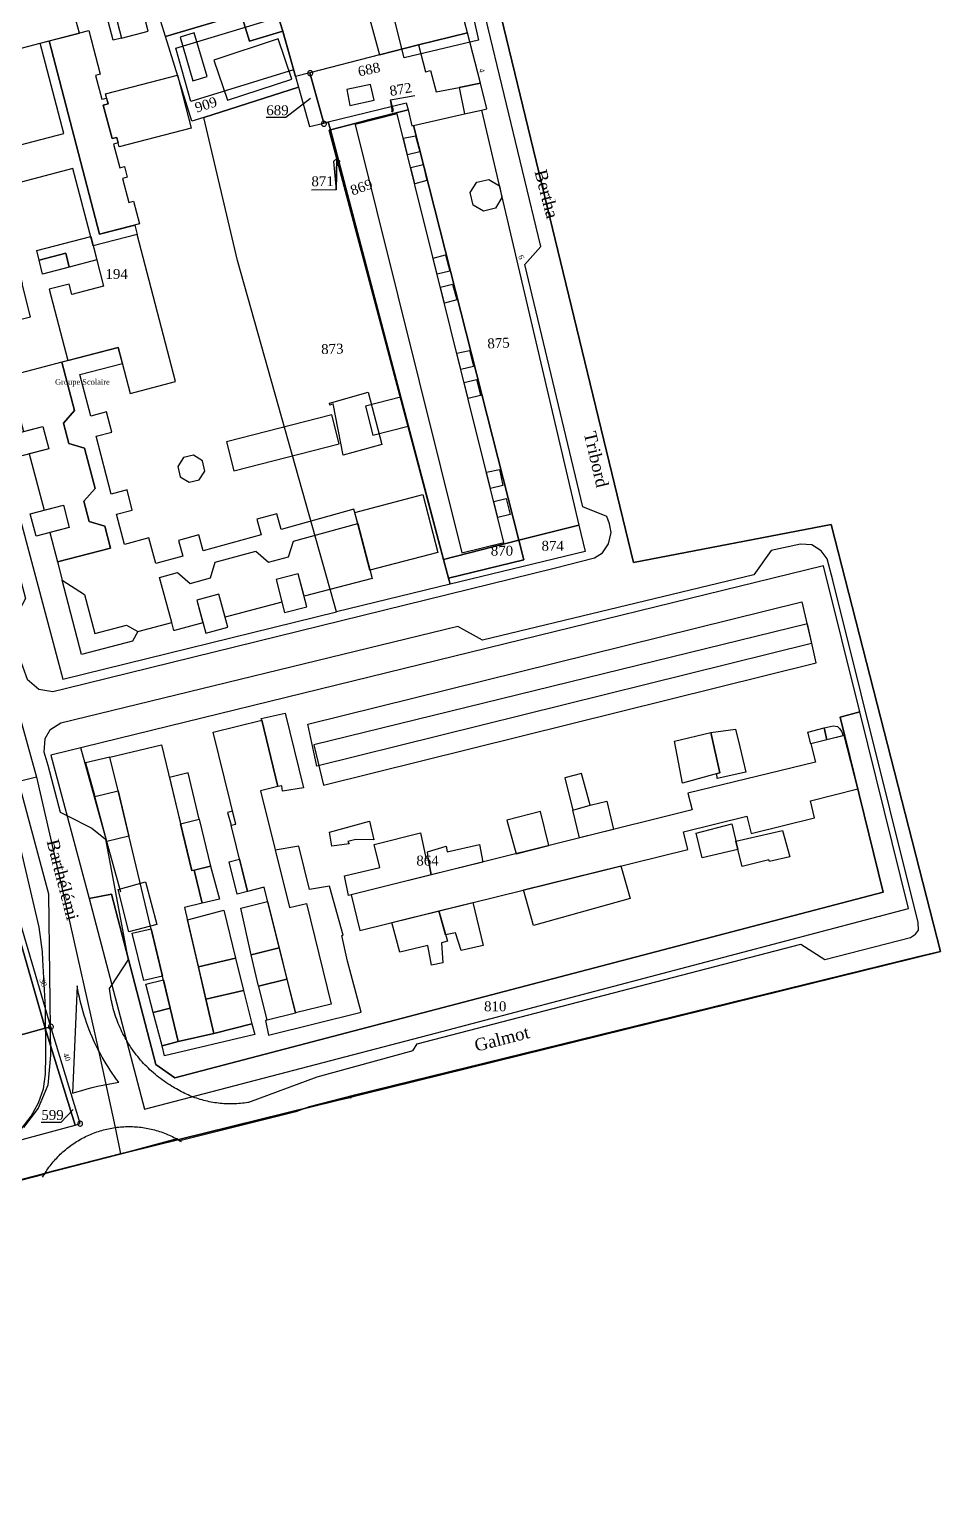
# Model space of a CAD drawing. Extents: x 351895 to 352714, y 545172 to 545744.
# Drawn here: x 352529.1 to 352713.6, y 545176.4 to 545475.4 of the extents above; entities that cross this region are included whole.
import ezdxf

# ---------------------------------------------------------------- set-up
doc = ezdxf.new("R2010")
doc.units = 0
doc.linetypes.add('CONTINU', pattern=[0])
doc.layers.get('0').update_dxf_attribs({"linetype": 'CONTINU'})
for name, color, linetype in [('1LIEUDIT', 7, 'CONTINU'), ('1PARCELLE', 7, 'CONTINU'), ('1SECTION', 7, 'CONTINU'), ('1SUBDSECT', 7, 'CONTINU'), ('1ZONCOMM', 7, 'CONTINU'), ('3BATIDUR', 7, 'CONTINU'), ('3BATILEGER', 7, 'CONTINU'), ('3BORNE', 7, 'CONTINU'), ('3CHEMIN', 7, 'CONTINU'), ('3ENSIMMO', 7, 'CONTINU'), ('3FLECHEPAR', 7, 'CONTINU'), ('3NUMVOIE', 7, 'CONTINU'), ('3PARCELLETEX', 7, 'CONTINU'), ('3TOPOLINE', 7, 'CONTINU'), ('3ZONCOMMTEX', 7, 'CONTINU')]:
    doc.layers.add(name, color=color, linetype=linetype)
doc.styles.get("Standard").update_dxf_attribs({"font": 'Times New Roman'})

# ---------------------------------------------------------------- blocks, each defined once
blk = doc.blocks.new('BORLIPRO')
blk.add_lwpolyline([(-0.07, 0.5), (-0.19, 0.47), (-0.31, 0.4), (-0.4, 0.31), (-0.47, 0.19), (-0.5, 0.07), (-0.5, -0.07), (-0.47, -0.19), (-0.4, -0.31), (-0.31, -0.4), (-0.19, -0.47), (-0.07, -0.5), (0.07, -0.5), (0.19, -0.47), (0.31, -0.4), (0.4, -0.31), (0.47, -0.19), (0.5, -0.07), (0.5, 0.07), (0.47, 0.19), (0.4, 0.31), (0.31, 0.4), (0.19, 0.47), (0.07, 0.5)], close=True)

msp = doc.modelspace()

# ---------------------------------------------------------------- linework, layer by layer
at = {"layer": '1LIEUDIT'}
msp.add_lwpolyline([(352167.6, 545176.45), (352271.47, 545200.33), (352277.59, 545178), (352369.05, 545201.61), (352548.9, 545248.03), (352713.57, 545288.68), (352691.41, 545375.12), (352651.37, 545367.44), (352560.02, 545744.2), (352557.07, 545743.31), (352431.25, 545709.25), (352422.55, 545706.55), (352293.29, 545671.55), (352285.77, 545669.4), (352171.76, 545638.49)], dxfattribs=at)
at = {"layer": '1PARCELLE'}
for points in [[(352592.2, 545498.82), (352595.76, 545485.57), (352596.74, 545481.95), (352599.93, 545470.31), (352607.83, 545472.34), (352617.8, 545474.75), (352615.36, 545483.99), (352614.23, 545488.3), (352614.11, 545488.74), (352612.27, 545495.71), (352610.15, 545503.75), (352601.61, 545501.4), (352598.81, 545500.64), (352592.2, 545498.82)], [(352580.34, 545475.1), (352577.42, 545484.37), (352574.71, 545494.75), (352586.75, 545498.31), (352586.99, 545497.49), (352592.2, 545498.82), (352595.76, 545485.57), (352596.74, 545481.95), (352599.93, 545470.31), (352585.84, 545466.65), (352582.94, 545465.9), (352580.34, 545475.1)], [(352580.34, 545475.1), (352573.61, 545473.06), (352571.96, 545478.54), (352570.62, 545482.97), (352567.69, 545492.68), (352574.71, 545494.75), (352577.42, 545484.37), (352580.34, 545475.1)], [(352556.58, 545473.99), (352552.18, 545488.13), (352554.3, 545488.76), (352567.69, 545492.68), (352570.62, 545482.97), (352571.96, 545478.54), (352556.58, 545473.99)], [(352552.18, 545488.13), (352533.4, 545482.61), (352512.36, 545476.42), (352511.98, 545476.31), (352509.77, 545475.66), (352502.23, 545473.44), (352514.74, 545422.69), (352535.8, 545343.83), (352591.25, 545357.44), (352571.17, 545428.6), (352564.35, 545457.6), (352561.92, 545456.83), (352556.58, 545473.99), (352552.18, 545488.13)], [(352571.96, 545478.54), (352573.61, 545473.06), (352580.34, 545475.1), (352582.94, 545465.9), (352583.54, 545463.72), (352564.35, 545457.6), (352561.92, 545456.83), (352556.58, 545473.99), (352571.96, 545478.54)], [(352588.66, 545456.47), (352589.58, 545456.7), (352605.38, 545460.55), (352605.73, 545459.14), (352606.52, 545455.93), (352606.85, 545456), (352617.16, 545458.35), (352620.58, 545459.11), (352621.7, 545459.36), (352620.37, 545464.55), (352617.8, 545474.75), (352607.83, 545472.34), (352599.93, 545470.31), (352585.84, 545466.65), (352588.66, 545456.47)], [(352582.94, 545465.9), (352583.54, 545463.72), (352585.74, 545455.76), (352588.66, 545456.47), (352585.84, 545466.65), (352582.94, 545465.9)], [(352571.17, 545428.6), (352564.35, 545457.6), (352583.54, 545463.72), (352585.74, 545455.76), (352588.66, 545456.47), (352589.58, 545456.7), (352590, 545455.1), (352589.76, 545455.04), (352613.93, 545364.27), (352614.26, 545363.04), (352591.25, 545357.44), (352571.17, 545428.6)], [(352589.58, 545456.7), (352605.38, 545460.55), (352605.73, 545459.14), (352597.73, 545457.09), (352595.23, 545456.44), (352590, 545455.1), (352589.58, 545456.7)], [(352590, 545455.1), (352595.23, 545456.44), (352597.73, 545457.09), (352605.73, 545459.14), (352606.52, 545455.93), (352606.85, 545456), (352628.2, 545371.96), (352612.91, 545368.08), (352590, 545455.1)], [(352628.2, 545371.96), (352606.85, 545456), (352617.16, 545458.35), (352620.58, 545459.11), (352640.33, 545375.03), (352628.2, 545371.96)], [(352612.91, 545368.08), (352589.76, 545455.04), (352590, 545455.1), (352612.91, 545368.08)], [(352629.2, 545368.02), (352628.2, 545371.96), (352640.33, 545375.03), (352641.58, 545369.69), (352614.26, 545363.04), (352613.93, 545364.27), (352629.2, 545368.02)], [(352628.2, 545371.96), (352629.2, 545368.02), (352613.93, 545364.27), (352612.91, 545368.08), (352628.2, 545371.96)], [(352558.5, 545263.08), (352701.96, 545300.66), (352693.26, 545336.16), (352697.25, 545337.18), (352689.91, 545366.79), (352533.4, 545328.42), (352541.11, 545299.38), (352545.67, 545300.29), (352554.62, 545265.8), (352558.5, 545263.08)], [(352697.25, 545337.18), (352693.26, 545336.16), (352701.96, 545300.66), (352558.5, 545263.08), (352554.62, 545265.8), (352545.67, 545300.29), (352541.11, 545299.38), (352552.32, 545256.7), (352611.28, 545272.14), (352707.12, 545297.36), (352697.25, 545337.18)], [(352492.7, 545284.34), (352494.89, 545276.27), (352494.88, 545276.26), (352497.23, 545267.53), (352497.84, 545265.38), (352498.26, 545263.89), (352516.11, 545268.68), (352532.23, 545273.12), (352526.31, 545293.9), (352492.7, 545284.34)], [(352526.31, 545293.9), (352532.23, 545273.12), (352533.39, 545273.42), (352527.28, 545294.15), (352526.31, 545293.9)], [(352532.23, 545273.12), (352538.31, 545253.51), (352539.32, 545253.79), (352533.39, 545273.42), (352532.23, 545273.12)], [(352532.23, 545273.12), (352516.11, 545268.68), (352521.49, 545248.95), (352538.31, 545253.51), (352532.23, 545273.12)]]:
    msp.add_lwpolyline(points, close=True, dxfattribs=at)
at = {"layer": '1SECTION'}
msp.add_lwpolyline([(352171.76, 545638.49), (352285.77, 545669.4), (352293.29, 545671.55), (352422.55, 545706.55), (352431.25, 545709.25), (352557.07, 545743.31), (352560.02, 545744.2), (352651.37, 545367.44), (352691.41, 545375.12), (352713.57, 545288.68), (352548.9, 545248.03), (352369.05, 545201.61), (352277.59, 545178), (352271.47, 545200.33), (352167.6, 545176.45)], dxfattribs=at)
at = {"layer": '1SUBDSECT'}
msp.add_lwpolyline([(352171.76, 545638.49), (352285.77, 545669.4), (352293.29, 545671.55), (352422.55, 545706.55), (352431.25, 545709.25), (352557.07, 545743.31), (352560.02, 545744.2), (352651.37, 545367.44), (352691.41, 545375.12), (352713.57, 545288.68), (352548.9, 545248.03), (352369.05, 545201.61), (352277.59, 545178), (352271.47, 545200.33), (352167.6, 545176.45)], dxfattribs=at)
at = {"layer": '1ZONCOMM'}
for points in [[(352426.41, 545707.74), (352452.75, 545615.13), (352488.26, 545481.76), (352512.63, 545388.13), (352530.44, 545324), (352536.51, 545297.8), (352543.06, 545268.62), (352546.42, 545253.01), (352547.48, 545247.66)], [(352615.46, 545515.56), (352615.79, 545514.17), (352651.37, 545367.44), (352691.41, 545375.12), (352713.57, 545288.68)], [(352530.44, 545324), (352473.07, 545309.76), (352410.54, 545291.16), (352384.33, 545284.56), (352323.99, 545269.38), (352267.82, 545255.92), (352235.01, 545247.88), (352207.77, 545241.43), (352192.76, 545237.88), (352151.17, 545226.38), (352133.36, 545221.49)], [(352713.57, 545288.68), (352708.96, 545287.56), (352594.85, 545259.59), (352593.98, 545259), (352585.69, 545257.22), (352583.01, 545256.17), (352559.53, 545250.34), (352559.23, 545250.52), (352558.93, 545250.69), (352548.9, 545248.03), (352547.48, 545247.66), (352532.22, 545243.79), (352532.04, 545243.49), (352369.05, 545201.61), (352280.35, 545178.71), (352277.59, 545178)]]:
    msp.add_lwpolyline(points, dxfattribs=at)
at = {"layer": '3BATIDUR'}
for points in [[(352613.76, 545497.7), (352614.47, 545498.03), (352619.54, 545477.86), (352618.99, 545477.81), (352619.99, 545473.29), (352604.94, 545469.65), (352597.29, 545500.22), (352611, 545503.6), (352612.82, 545502.39), (352613.76, 545497.7)], [(352547.68, 545473.69), (352553.1, 545475.11), (352549.9, 545487.37), (352533.4, 545482.61), (352504.89, 545474.36), (352517.73, 545423.2), (352517.27, 545423.08), (352517.87, 545420.69), (352517.73, 545420.65), (352519.22, 545414.71), (352529.27, 545417.23), (352527.6, 545423.91), (352525.4, 545423.36), (352514.16, 545468.17), (352516.35, 545468.75), (352531.23, 545472.63), (352539.15, 545474.7), (352538.2, 545478.33), (352537.76, 545480.02), (352545.5, 545482.05), (352547.68, 545473.69)], [(352617.8, 545474.75), (352615.36, 545483.99), (352612.62, 545483.47), (352610.75, 545483.12), (352611.81, 545479), (352604.84, 545477.16), (352603.12, 545483.64), (352598.38, 545482.39), (352596.74, 545481.95), (352599.93, 545470.31), (352607.83, 545472.34), (352617.8, 545474.75)], [(352561.73, 545460.85), (352558.69, 545471.65), (352579.46, 545477.91), (352582.56, 545467.25), (352561.73, 545460.85)], [(352533.02, 545473.1), (352541.09, 545475.21), (352543.4, 545466.34), (352542.44, 545466.08), (352543.69, 545461.28), (352544.66, 545461.54), (352544.96, 545460.38), (352543.99, 545460.12), (352545.77, 545453.31), (352546.74, 545453.56), (352547.03, 545452.46), (352546.06, 545452.21), (352547.32, 545447.39), (352548.29, 545447.64), (352548.85, 545445.49), (352547.88, 545445.24), (352549.15, 545440.39), (352550.11, 545440.65), (352551.31, 545436.06), (352543.24, 545433.95), (352533.02, 545473.1)], [(352620.37, 545464.55), (352617.8, 545474.75), (352607.83, 545472.34), (352609.24, 545466.86), (352610.26, 545467.12), (352611.43, 545462.77), (352616.05, 545463.69), (352620.37, 545464.55)], [(352566.37, 545469.24), (352569.18, 545461.12), (352582.2, 545465.34), (352579.43, 545473.52), (352566.37, 545469.24)], [(352616.64, 545369.4), (352625.16, 545371.5), (352603.54, 545458.35), (352595.03, 545456.17), (352616.64, 545369.4)], [(352537.11, 545427.3), (352536.4, 545430.13), (352531.01, 545428.72), (352530.51, 545430.63), (352541.45, 545433.49), (352542.69, 545428.75), (352537.11, 545427.3)], [(352536.8, 545408.34), (352547, 545411.01), (352549.43, 545401.72), (352558.62, 545404.12), (352550.84, 545433.9), (352541.95, 545431.58), (352544.07, 545423.46), (352537.61, 545421.77), (352537.06, 545423.85), (352533.02, 545422.8), (352536.8, 545408.34)], [(352524.9, 545405.23), (352527.84, 545393.98), (352531.78, 545394.98), (352532.94, 545390.46), (352529.01, 545389.46), (352532, 545378.03), (352535.93, 545379.05), (352537.1, 545374.54), (352533.19, 545373.52), (352534.72, 545367.62), (352545.48, 545370.33), (352544.32, 545374.8), (352541.15, 545375.79), (352540.08, 545379.87), (352542.33, 545382.42), (352540.2, 545390.6), (352537.02, 545391.59), (352535.95, 545395.67), (352538.2, 545398.22), (352535.63, 545408.04), (352524.9, 545405.23)], [(352600.42, 545391.38), (352592.6, 545389.19), (352590.58, 545399.6), (352589.88, 545399.34), (352589.83, 545399.73), (352597.65, 545401.93), (352600.42, 545391.38)], [(352605.73, 545395.05), (352604.23, 545400.92), (352597.12, 545399.09), (352598.62, 545393.23), (352605.73, 545395.05)], [(352591.77, 545391.48), (352590.27, 545397.34), (352568.95, 545391.88), (352570.46, 545386.02), (352591.77, 545391.48)], [(352557.87, 545355.33), (352555.38, 545364.45), (352559.05, 545365.44), (352561.62, 545363.22), (352565.69, 545364.33), (352566.65, 545367.51), (352574.89, 545369.75), (352577.47, 545367.52), (352581.54, 545368.63), (352582.5, 545371.81), (352595.56, 545375.36), (352598.46, 545364.19), (352584.68, 545360.62), (352583.49, 545365.19), (352578.99, 545364.02), (352580.19, 545359.42), (352568.66, 545356.41), (352567.4, 545361.06), (352562.93, 545359.85), (352564.18, 545355.25), (352558.41, 545353.68), (352558.31, 545353.65), (352557.86, 545355.33), (352557.87, 545355.33)], [(352585.45, 545334.73), (352685.46, 545359.47), (352687.46, 545351.06), (352587.22, 545326.19), (352585.45, 545334.73)], [(352588.62, 545322.38), (352688.4, 545347.12), (352686.62, 545355.04), (352586.63, 545330.55), (352588.62, 545322.38)], [(352576.09, 545335.5), (352575.99, 545335.89), (352580.84, 545336.94), (352584.55, 545321.79), (352580.29, 545321.12), (352580.15, 545322.23), (352579.38, 545322.09), (352576.09, 545335.5)], [(352566.28, 545333.1), (352576.09, 545335.5), (352579.38, 545322.09), (352575.85, 545321.23), (352581.73, 545297.58), (352585.18, 545298.41), (352590.14, 545278.01), (352582.92, 545276.25), (352576.57, 545301.66), (352573.24, 545300.83), (352569.89, 545314.24), (352570.83, 545314.47), (352566.28, 545333.1)], [(352674.12, 545325.02), (352668.31, 545323.72), (352668.3, 545324.69), (352668.87, 545324.85), (352667.09, 545332.99), (352672.05, 545333.72), (352672.94, 545330.14), (352674.12, 545325.02)], [(352545.35, 545328.03), (352555.81, 545330.54), (352561.94, 545305.04), (352562.4, 545305.15), (352564.01, 545298.43), (352560.46, 545297.58), (352566.42, 545272.06), (352559.19, 545270.4), (352554.65, 545289.3), (352546.99, 545321.2), (352545.35, 545328.03)], [(352696.85, 545321.61), (352694.08, 545332.39), (352687.29, 545330.75), (352688.27, 545327.03), (352662.39, 545320.76), (352663.28, 545317.36), (352594.2, 545300.12), (352595.98, 545292.93), (352662.39, 545309.35), (352661.51, 545312.87), (352674.37, 545316.08), (352675.25, 545312.55), (352688.04, 545315.74), (352687.21, 545319.2), (352696.85, 545321.61)], [(352659.73, 545331.28), (352667.09, 545332.99), (352668.87, 545324.85), (352661.35, 545322.78), (352659.73, 545331.28)], [(352642.6, 545318.28), (352645.99, 545319.12), (352647.32, 545313.38), (352640.46, 545311.67), (352639.11, 545317.32), (352642.6, 545318.28)], [(352589.81, 545312.86), (352597.89, 545315.06), (352598.77, 545311.27), (352595.12, 545311.37), (352593.53, 545310.91), (352593.81, 545310.49), (352590.3, 545309.99), (352589.81, 545312.86)], [(352594.2, 545300.12), (352593.67, 545300.02), (352592.86, 545303.97), (352600.04, 545305.65), (352598.86, 545310.35), (352608.24, 545312.73), (352609.33, 545307.61), (352609.79, 545307.56), (352610.41, 545304.16), (352594.2, 545300.12)], [(352672.52, 545309.33), (352665.33, 545307.61), (352664.06, 545312.64), (352671.29, 545314.49), (352672.52, 545309.33)], [(352683.06, 545307.87), (352678.94, 545306.9), (352678.78, 545307.23), (352673.37, 545305.9), (352672.52, 545309.33), (352672.12, 545311.02), (352681.57, 545313.19), (352683.06, 545307.87)], [(352577.21, 545274.76), (352576.86, 545274.69), (352577.47, 545271.71), (352596.21, 545276.4), (352593.46, 545286.69), (352592.29, 545291.89), (352592.56, 545291.95), (352589.85, 545301.88), (352585.8, 545301.19), (352583.58, 545309.98), (352578.84, 545309.21), (352581.73, 545297.58), (352585.18, 545298.41), (352590.14, 545278.01), (352582.92, 545276.25), (352582.93, 545276.2), (352577.21, 545274.76)], [(352609.79, 545307.56), (352609.65, 545308.86), (352613.45, 545310), (352613.62, 545308.84), (352620.23, 545310.34), (352620.85, 545306.77), (352610.41, 545304.16), (352609.79, 545307.56)], [(352631.13, 545293.94), (352629.14, 545301.13), (352648.82, 545306), (352650.71, 545299.37), (352631.13, 545293.94)], [(352547.04, 545301.21), (352552.57, 545302.79), (352554.86, 545294.12), (352549.19, 545292.65), (352547.04, 545301.21)], [(352620.91, 545289.89), (352616.5, 545288.88), (352615.35, 545292.45), (352613.33, 545292.03), (352611.96, 545296.88), (352618.84, 545298.58), (352620.91, 545289.89)], [(352604.06, 545288.54), (352602.47, 545294.53), (352611.96, 545296.88), (352613.7, 545290.74), (352612.52, 545290.43), (352612.79, 545286.35), (352610.5, 545285.88), (352609.72, 545289.89), (352604.06, 545288.54)]]:
    msp.add_lwpolyline(points, close=True, dxfattribs=at)
at = {"layer": '3BATILEGER'}
for points in [[(352538.2, 545478.33), (352537.76, 545480.02), (352545.5, 545482.05), (352547.68, 545473.69), (352545.99, 545473.25), (352544.25, 545479.91), (352538.2, 545478.33)], [(352559.56, 545473.85), (352562.13, 545465.05), (352565.06, 545465.91), (352562.38, 545474.73), (352559.56, 545473.85)], [(352525.4, 545423.36), (352514.16, 545468.17), (352516.35, 545468.75), (352520.95, 545450.42), (352536, 545454.36), (352531.23, 545472.63), (352533.02, 545473.1), (352543.24, 545433.95), (352550.37, 545435.81), (352550.84, 545433.9), (352541.95, 545431.58), (352537.86, 545447.23), (352522.74, 545443.29), (352527.6, 545423.91), (352525.4, 545423.36)], [(352547.24, 545451.64), (352546.74, 545453.56), (352545.77, 545453.31), (352543.99, 545460.12), (352544.96, 545460.38), (352544.44, 545462.36), (352559.01, 545466.17), (352561.82, 545455.45), (352547.24, 545451.64)], [(352598.84, 545461.09), (352598.13, 545464.27), (352593.32, 545463.29), (352593.94, 545460.04), (352598.84, 545461.09)], [(352620.58, 545459.11), (352621.7, 545459.36), (352620.37, 545464.55), (352616.05, 545463.69), (352617.16, 545458.35), (352620.58, 545459.11)], [(352604.78, 545453.38), (352607.27, 545453.91), (352608.1, 545450.65), (352605.61, 545450.05), (352604.78, 545453.38)], [(352606.26, 545447.44), (352608.76, 545448.05), (352609.55, 545444.81), (352607.07, 545444.19), (352606.26, 545447.44)], [(352618.29, 545442.42), (352619.63, 545444.47), (352622.07, 545445.05), (352624.27, 545443.78), (352624.72, 545441.41), (352623.41, 545439.23), (352621.03, 545438.62), (352618.92, 545439.86), (352618.29, 545442.42)], [(352531.01, 545428.72), (352536.4, 545430.13), (352537.11, 545427.3), (352531.72, 545425.89), (352531.01, 545428.72)], [(352610.82, 545429.12), (352613.32, 545429.76), (352614.16, 545426.47), (352611.64, 545425.83), (352610.82, 545429.12)], [(352612.29, 545423.21), (352614.74, 545423.83), (352615.58, 545420.63), (352613.09, 545419.99), (352612.29, 545423.21)], [(352547.86, 545407.75), (352547, 545411.01), (352535.63, 545408.04), (352538.2, 545398.22), (352535.95, 545395.67), (352537.02, 545391.59), (352540.2, 545390.6), (352542.33, 545382.42), (352540.08, 545379.87), (352541.15, 545375.79), (352544.32, 545374.8), (352545.48, 545370.33), (352534.72, 545367.62), (352535.7, 545363.86), (352540.21, 545360.95), (352542.28, 545353.05), (352548.68, 545354.79), (352551, 545353.46), (352557.87, 545355.33), (352555.38, 545364.45), (352559.05, 545365.44), (352561.62, 545363.22), (352565.69, 545364.33), (352566.65, 545367.51), (352574.89, 545369.75), (352577.47, 545367.52), (352581.54, 545368.63), (352582.5, 545371.81), (352595.56, 545375.36), (352594.78, 545378.26), (352580.04, 545374.14), (352579.17, 545377.33), (352575.1, 545376.23), (352575.97, 545373.03), (352564.2, 545369.84), (352563.33, 545373.03), (352559.26, 545371.92), (352560.12, 545368.73), (352554.62, 545367.23), (352553.21, 545372.44), (352548.28, 545371.09), (352546.67, 545377.23), (352549.87, 545378.07), (352548.81, 545382.16), (352545.6, 545381.32), (352542.55, 545393.04), (352545.75, 545393.87), (352544.68, 545397.96), (352541.48, 545397.12), (352539.28, 545405.51), (352547.86, 545407.75)], [(352615.62, 545409.83), (352618.17, 545410.43), (352618.98, 545407.16), (352616.44, 545406.53), (352615.62, 545409.83)], [(352617.09, 545403.92), (352619.6, 545404.54), (352620.41, 545401.28), (352617.9, 545400.67), (352617.09, 545403.92)], [(352526.22, 545388.74), (352525.07, 545393.27), (352531.78, 545394.98), (352532.94, 545390.46), (352526.22, 545388.74)], [(352562.29, 545389.19), (352560.22, 545388.71), (352559.09, 545386.91), (352559.56, 545384.83), (352561.37, 545383.7), (352563.45, 545384.18), (352564.58, 545385.98), (352564.1, 545388.06), (352562.29, 545389.19)], [(352621.62, 545385.73), (352624.22, 545386.27), (352624.93, 545383.04), (352622.44, 545382.42), (352621.62, 545385.73)], [(352611.77, 545369.48), (352598.01, 545365.91), (352594.95, 545377.61), (352608.71, 545381.21), (352611.77, 545369.48)], [(352530.4, 545372.8), (352529.22, 545377.31), (352535.93, 545379.05), (352537.1, 545374.54), (352530.4, 545372.8)], [(352623.09, 545379.81), (352625.58, 545380.42), (352626.38, 545377.21), (352623.9, 545376.59), (352623.09, 545379.81)], [(352535.7, 545363.86), (352540.21, 545360.95), (352542.28, 545353.05), (352548.68, 545354.79), (352551, 545353.46), (352549.94, 545351.53), (352539.62, 545348.84), (352535.7, 545363.86)], [(352580.73, 545357.31), (352585.23, 545358.48), (352583.49, 545365.19), (352578.99, 545364.02), (352580.73, 545357.31)], [(352564.75, 545353.16), (352569.22, 545354.37), (352567.4, 545361.06), (352562.93, 545359.85), (352564.75, 545353.16)], [(352686.68, 545333.09), (352689.99, 545333.95), (352690.57, 545331.54), (352687.29, 545330.75), (352686.68, 545333.09)], [(352689.99, 545333.95), (352691.85, 545334.37), (352692.72, 545334.21), (352693.12, 545333.81), (352693.58, 545333.13), (352693.88, 545332.34), (352690.57, 545331.54), (352689.99, 545333.95)], [(352542.28, 545320.07), (352546.99, 545321.2), (352545.35, 545328.03), (352540.43, 545326.85), (352542.28, 545320.07)], [(352561.22, 545324.86), (352557.4, 545323.94), (352559.66, 545314.55), (352563.41, 545315.45), (352561.22, 545324.86)], [(352639.11, 545317.32), (352642.6, 545318.28), (352640.83, 545324.7), (352637.49, 545323.82), (352639.11, 545317.32)], [(352542.28, 545320.07), (352546.99, 545321.2), (352549.2, 545311.99), (352544.71, 545310.91), (352542.28, 545320.07)], [(352559.66, 545314.54), (352563.41, 545315.45), (352565.7, 545305.94), (352561.94, 545305.03), (352559.66, 545314.54)], [(352570.2, 545317.08), (352569.19, 545316.83), (352569.9, 545314.25), (352570.83, 545314.47), (352570.2, 545317.08)], [(352634.24, 545310.12), (352632.53, 545317.04), (352625.77, 545315.26), (352627.61, 545308.46), (352634.24, 545310.12)], [(352571.61, 545307.36), (352573.24, 545300.83), (352571.13, 545300.3), (352569.51, 545306.83), (352571.61, 545307.35), (352571.61, 545307.36)], [(352564.01, 545298.43), (352562.4, 545305.14), (352565.7, 545305.94), (352567.56, 545299.28), (352564.01, 545298.43)], [(352571.83, 545297.45), (352577.28, 545298.82), (352579.62, 545289.43), (352573.92, 545288.01), (352571.83, 545297.45)], [(352561.04, 545295.1), (352568.42, 545297.04), (352570.78, 545287.31), (352563.27, 545285.55), (352561.04, 545295.1)], [(352553.7, 545293.28), (352556, 545283.68), (352552.22, 545282.78), (352549.83, 545292.35), (352553.7, 545293.28)], [(352573.92, 545288.01), (352579.62, 545289.43), (352581.21, 545283.07), (352575.47, 545281.61), (352573.92, 545288.01)], [(352563.27, 545285.55), (352570.78, 545287.31), (352572.37, 545280.77), (352564.8, 545279), (352563.27, 545285.55)], [(352552.59, 545282.04), (352556.19, 545282.9), (352557.57, 545277.16), (352554.08, 545276.32), (352552.59, 545282.04)], [(352575.47, 545281.61), (352581.21, 545283.07), (352582.92, 545276.25), (352582.93, 545276.2), (352577.21, 545274.76), (352575.48, 545281.6), (352575.47, 545281.61)], [(352564.8, 545279), (352572.37, 545280.77), (352574.07, 545274.02), (352566.42, 545272.06), (352564.8, 545279)], [(352554.08, 545276.32), (352557.57, 545277.16), (352559.19, 545270.4), (352555.93, 545269.56), (352554.08, 545276.32)], [(352555.93, 545269.56), (352559.19, 545270.4), (352566.42, 545272.06), (352574.07, 545274.02), (352574.67, 545271.83), (352556.38, 545267.54), (352555.93, 545269.56)]]:
    msp.add_lwpolyline(points, close=True, dxfattribs=at)
at = {"layer": '3CHEMIN'}
for points in [[(352536.65, 545316.18), (352541.67, 545313.62)], [(352541.67, 545313.62), (352544.42, 545311.41)], [(352544.42, 545311.41), (352549.06, 545286.88)], [(352545.72, 545281.82), (352549.06, 545286.88)], [(352558.52, 545261.01), (352558.23, 545261.17), (352557.84, 545261.41), (352557.45, 545261.64), (352557.06, 545261.89), (352556.68, 545262.14), (352556.3, 545262.4), (352555.93, 545262.67), (352555.56, 545262.94), (352555.2, 545263.22), (352554.84, 545263.51), (352554.49, 545263.8), (352554.14, 545264.09), (352553.8, 545264.4), (352553.46, 545264.71), (352553.13, 545265.02), (352552.81, 545265.34), (352552.49, 545265.67), (352552.17, 545266), (352551.86, 545266.34), (352551.56, 545266.68), (352551.26, 545267.03), (352550.97, 545267.38), (352550.69, 545267.74), (352550.41, 545268.11), (352550.14, 545268.47), (352549.87, 545268.85), (352549.61, 545269.22), (352549.36, 545269.61), (352549.11, 545269.99), (352548.88, 545270.38), (352548.61, 545270.84)], [(352562.05, 545259.25), (352561.87, 545259.32), (352561.52, 545259.46), (352561.17, 545259.61), (352560.83, 545259.77), (352560.49, 545259.93), (352560.15, 545260.09), (352559.82, 545260.26), (352559.49, 545260.44), (352559.16, 545260.63), (352558.84, 545260.82), (352558.52, 545261.01)]]:
    msp.add_lwpolyline(points, dxfattribs=at)
at = {"layer": '3FLECHEPAR'}
for points in [[(352602.3, 545458.91), (352602.59, 545458.71), (352602.18, 545461.14), (352602.58, 545458.71), (352602.79, 545458.99), (352602.18, 545461.14), (352607.1, 545462.03)], [(352585.97, 545461.46), (352581, 545457.57), (352577.02, 545457.57)], [(352591.95, 545448.67), (352591.32, 545449.33), (352591.16, 545442.93), (352591.32, 545449.32), (352590.66, 545448.7), (352591.16, 545442.92), (352586.16, 545442.87)], [(352537.92, 545256.63), (352535.42, 545254.05), (352531.45, 545254.05)]]:
    msp.add_lwpolyline(points, dxfattribs=at)
at = {"layer": '3TOPOLINE'}
for points in [[(352496.41, 545464.35), (352501.38, 545461.49), (352528.26, 545360.17), (352525.26, 545354.54), (352526.82, 545348.68), (352528.59, 545343.81), (352530.97, 545341.78), (352533.76, 545341.36), (352536.31, 545341.91), (352635.32, 545366.3), (352643.51, 545368.41), (352645.12, 545369.39), (352646.36, 545371.21), (352646.85, 545373.5), (352646.55, 545375.29), (352646.02, 545376.76), (352641.12, 545378.71), (352629.41, 545427.83), (352632.61, 545431.45), (352614.08, 545508.49)], [(352352.78, 545441.55), (352384.56, 545450.13), (352390.41, 545446.26), (352443.8, 545460.81), (352446.46, 545466.71), (352478.95, 545475.79), (352482.1, 545476.39), (352483.82, 545476.31), (352485.76, 545475), (352486.7, 545473.18), (352497.36, 545432.49), (352532.89, 545300.37)], [(352606.73, 545268.56), (352607.59, 545269.94), (352685.27, 545290.14), (352690.15, 545287.04), (352707.51, 545291.5), (352708.53, 545292.17), (352709.14, 545293), (352709.06, 545294.54), (352691.78, 545363.88), (352690.61, 545368.19), (352689.43, 545369.8), (352687.5, 545371.06), (352685.24, 545371.2), (352679.27, 545369.88), (352675.78, 545364.95), (352620.82, 545351.72), (352615.81, 545354.52), (352535.42, 545334.91)], [(352535.42, 545334.91), (352533.2, 545333.51), (352532.15, 545331.74), (352531.95, 545329.1), (352532.75, 545326.41), (352535.26, 545316.89)], [(352547.58, 545300.67), (352539.48, 545329.91)], [(352535.26, 545316.89), (352536.65, 545316.18)], [(352527.37, 545252.68), (352529.37, 545255.34), (352530.87, 545258.01), (352531.87, 545260.84), (352532.28, 545263.83), (352532.38, 545267.53), (352532.27, 545277.23), (352531.79, 545287), (352531.68, 545288.59), (352531.04, 545293.56), (352526.34, 545313.48)], [(352532.89, 545300.37), (352533.33, 545267.65)], [(352538.72, 545281.68), (352537.78, 545259.96)], [(352547.12, 545262.19), (352546.7, 545262.75), (352546.25, 545263.37), (352545.81, 545264), (352545.38, 545264.64), (352544.97, 545265.29), (352544.56, 545265.94), (352544.17, 545266.6), (352543.79, 545267.26), (352543.41, 545267.94), (352543.06, 545268.62), (352542.71, 545269.3), (352542.37, 545269.99), (352542.05, 545270.69), (352541.74, 545271.39), (352541.44, 545272.1), (352541.16, 545272.81), (352540.88, 545273.53), (352540.62, 545274.25), (352540.37, 545274.98), (352540.14, 545275.71), (352539.92, 545276.45), (352539.71, 545277.18), (352539.51, 545277.93), (352539.33, 545278.67), (352539.15, 545279.42), (352539, 545280.17), (352538.85, 545280.93), (352538.72, 545281.68)], [(352545.28, 545281.15), (352545.72, 545281.82)], [(352548.61, 545270.84), (352548.42, 545271.17), (352548.2, 545271.58), (352547.99, 545271.98), (352547.79, 545272.39), (352547.59, 545272.81), (352547.4, 545273.22), (352547.22, 545273.64), (352547.04, 545274.06), (352546.87, 545274.49), (352546.72, 545274.92), (352546.56, 545275.35), (352546.42, 545275.78), (352546.28, 545276.22), (352546.15, 545276.66), (352546.03, 545277.1), (352545.91, 545277.54), (352545.81, 545277.99), (352545.71, 545278.44), (352545.62, 545278.88), (352545.54, 545279.33), (352545.46, 545279.79), (352545.39, 545280.24), (352545.33, 545280.69), (352545.28, 545281.15)], [(352533.33, 545267.65), (352532.75, 545261.56)], [(352606.73, 545268.56), (352587.28, 545263.22)], [(352532.75, 545261.56), (352530.84, 545256.91)], [(352537.78, 545259.95), (352538.63, 545260.22), (352539.67, 545260.53), (352540.72, 545260.83), (352541.78, 545261.1), (352542.84, 545261.36), (352543.9, 545261.59), (352544.97, 545261.81), (352546.04, 545262.01), (352547.12, 545262.19)], [(352587.28, 545263.22), (352573.42, 545258.08)], [(352573.42, 545258.08), (352573.3, 545258.06), (352572.93, 545258), (352572.56, 545257.95), (352572.18, 545257.91), (352571.81, 545257.87), (352571.44, 545257.84), (352571.06, 545257.82), (352570.69, 545257.8), (352570.31, 545257.79), (352569.93, 545257.78), (352569.56, 545257.78), (352569.18, 545257.79), (352568.81, 545257.81), (352568.43, 545257.83), (352568.06, 545257.86), (352567.68, 545257.89), (352567.31, 545257.93), (352566.94, 545257.98), (352566.57, 545258.03), (352566.2, 545258.1), (352565.83, 545258.16), (352565.46, 545258.24), (352565.09, 545258.32), (352564.73, 545258.4), (352564.36, 545258.5), (352564, 545258.59), (352563.64, 545258.7), (352563.28, 545258.81), (352562.92, 545258.93), (352562.57, 545259.05), (352562.22, 545259.18), (352562.05, 545259.25)], [(352594.85, 545259.59), (352585.69, 545257.22)], [(352593.98, 545259), (352594.85, 545259.59)], [(352530.84, 545256.91), (352527.85, 545252.99)], [(352531.71, 545242.93), (352531.86, 545243.19), (352532.04, 545243.49), (352532.22, 545243.79), (352532.41, 545244.08), (352532.6, 545244.37), (352532.8, 545244.66), (352533, 545244.95), (352533.21, 545245.23), (352533.42, 545245.51), (352533.64, 545245.78), (352533.86, 545246.05), (352534.09, 545246.31), (352534.32, 545246.58), (352534.56, 545246.83), (352534.8, 545247.09), (352535.04, 545247.34), (352535.29, 545247.58), (352535.55, 545247.82), (352535.81, 545248.06), (352536.07, 545248.29), (352536.33, 545248.52), (352536.6, 545248.74), (352536.88, 545248.96), (352537.15, 545249.17), (352537.44, 545249.38), (352537.72, 545249.58), (352538.01, 545249.78), (352538.3, 545249.97), (352538.59, 545250.16), (352538.89, 545250.34), (352539.19, 545250.52), (352539.5, 545250.69), (352539.81, 545250.86), (352540.12, 545251.02), (352540.43, 545251.18), (352540.74, 545251.33), (352541.06, 545251.47), (352541.38, 545251.61), (352541.71, 545251.75), (352542.03, 545251.88), (352542.36, 545252), (352542.69, 545252.11), (352543.02, 545252.23), (352543.35, 545252.33), (352543.69, 545252.43), (352544.03, 545252.52), (352544.37, 545252.61), (352544.71, 545252.69), (352545.05, 545252.77), (352545.39, 545252.84), (352545.73, 545252.9), (352546.08, 545252.96), (352546.42, 545253.01), (352546.77, 545253.06), (352547.12, 545253.1), (352547.47, 545253.13), (352547.81, 545253.16), (352548.16, 545253.18), (352548.51, 545253.19), (352548.86, 545253.2), (352549.21, 545253.21), (352549.56, 545253.2), (352549.91, 545253.19), (352550.26, 545253.18), (352550.61, 545253.16), (352550.96, 545253.13), (352551.31, 545253.1), (352551.65, 545253.06), (352552, 545253.01), (352552.35, 545252.96), (352552.69, 545252.9), (352553.04, 545252.84), (352553.38, 545252.77), (352553.72, 545252.69), (352554.06, 545252.61), (352554.4, 545252.52), (352554.73, 545252.43), (352555.07, 545252.33), (352555.4, 545252.23), (352555.74, 545252.11), (352556.06, 545252), (352556.39, 545251.88), (352556.72, 545251.75), (352557.04, 545251.61), (352557.36, 545251.47), (352557.68, 545251.33), (352558, 545251.18), (352558.31, 545251.02), (352558.62, 545250.86), (352558.93, 545250.69), (352559.23, 545250.52), (352559.53, 545250.34), (352559.8, 545250.18)]]:
    msp.add_lwpolyline(points, dxfattribs=at)

# ---------------------------------------------------------------- block references
at = {"layer": '3BORNE'}
for p in [(352585.91, 545466.58), (352588.68, 545456.33), (352533.39, 545273.42), (352539.32, 545253.79)]:
    msp.add_blockref('BORLIPRO', p, dxfattribs=at)

# ---------------------------------------------------------------- texts
at = {"layer": '3ENSIMMO'}
msp.add_text('Groupe Scolaire', height=1.125, dxfattribs=at).set_placement((352534.23, 545403.47))
at = {"layer": '3NUMVOIE'}
for s, rotation, p in [('4', 284.5, (352620.05, 545467.39)), ('6', 287.7, (352628.03, 545429.53)), ('38', 290.5, (352531.04, 545282.98)), ('40', 292, (352535.8, 545267.86))]:
    msp.add_text(s, height=1.1, rotation=rotation, dxfattribs=at).set_placement(p)
at = {"layer": '3PARCELLETEX'}
for s, rotation, p in [('688', 12.1, (352595.81, 545465.89)), ('872', 10.3, (352602.18, 545461.94)), ('909', 17.7, (352562.93, 545458.57)), ('871', 0.5, (352586.16, 545443.67)), ('869', 19.6, (352594.48, 545441.79)), ('873', 1.9, (352588.16, 545409.66)), ('875', 2.8, (352621.84, 545410.8)), ('874', 360, (352632.77, 545369.84))]:
    msp.add_text(s, height=2, rotation=rotation, dxfattribs=at).set_placement(p)
for s, p in [('689', (352577.02, 545458.07)), ('194', (352544.45, 545424.91)), ('870', (352622.48, 545368.85)), ('864', (352607.41, 545306.08)), ('810', (352621.12, 545276.56)), ('599', (352531.45, 545254.55))]:
    msp.add_text(s, height=2, dxfattribs=at).set_placement(p)
at = {"layer": '3ZONCOMMTEX'}
for s, rotation, p in [('Bertha', 284.6, (352631.32, 545446.65)), ('Tribord', 283.2, (352641.31, 545393.67)), ('Barthélémi', 284.4, (352532.5, 545311.01)), ('Galmot', 14.5, (352619.56, 545268.35))]:
    msp.add_text(s, height=2.5, rotation=rotation, dxfattribs=at).set_placement(p)

doc.saveas('drawing.dxf')
